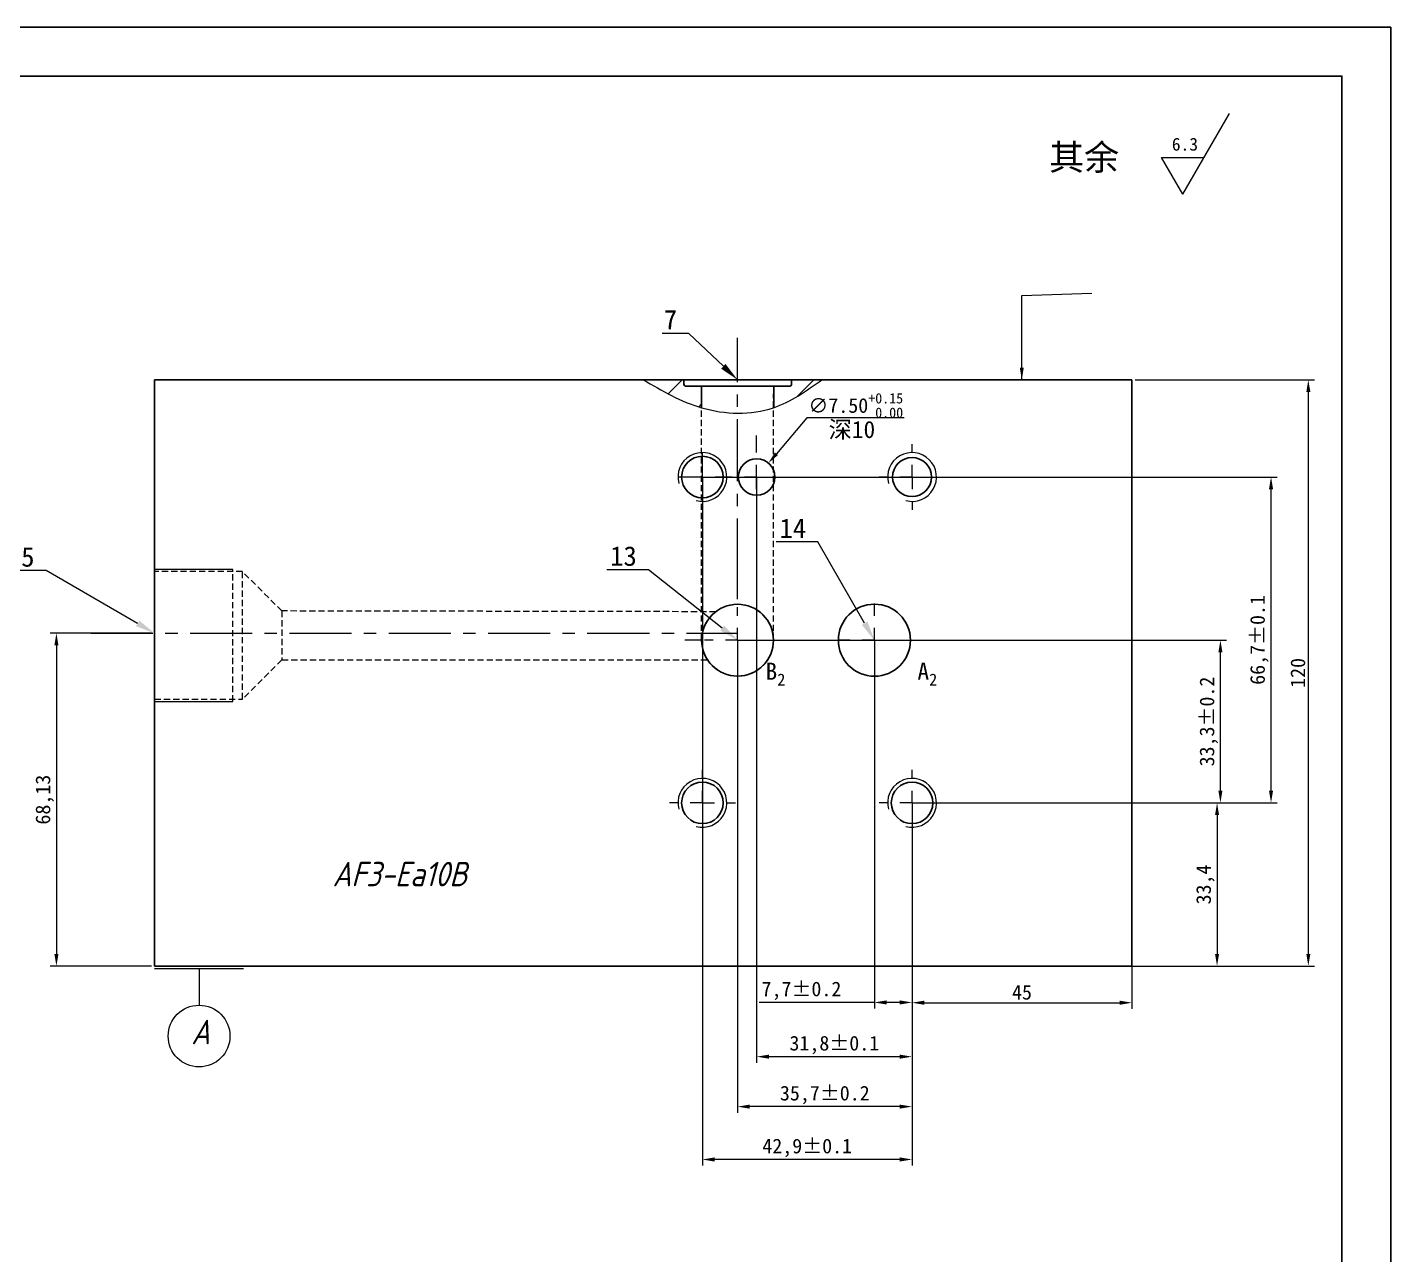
# Model space of a CAD drawing. Header units: millimetres. Extents: x 1251 to 2091, y 344 to 938.
# Drawn here: x 1811.9 to 2090.9, y 686.6 to 937.9 of the extents above; entities that cross this region are included whole.
import ezdxf
from ezdxf import colors
from ezdxf.entities.mleader import LeaderData, LeaderLine
from ezdxf.math import Vec2, Vec3

# ---------------------------------------------------------------- set-up
doc = ezdxf.new("R2010")
doc.units = ezdxf.units.MM
doc.header["$PDSIZE"] = -1
doc.linetypes.add('CENTERX2', pattern=[20.32, 12.7, -2.54, 2.54, -2.54])
doc.linetypes.add('HIDDEN', pattern=[1.905, 1.27, -0.635])
doc.layers.get('0').update_dxf_attribs({"lineweight": 50})
for name, color, linetype in [('10', 7, 'Continuous'), ('标注', 7, 'Continuous'), ('细实线层', 7, 'Continuous'), ('虚线', 7, 'HIDDEN')]:
    doc.layers.add(name, color=color, linetype=linetype)
for name, color, linetype, lineweight in [('中心线层', 1, 'CENTERX2', 15), ('标注层', 255, 'Continuous', 15), ('粗实线', 7, 'Continuous', 30), ('细实线', 7, 'Continuous', 30)]:
    doc.layers.add(name, color=color, linetype=linetype, lineweight=lineweight)
doc.styles.add('字母数字', font='gbeitc.shx', dxfattribs={"height": 5, "bigfont": '@extfont2.shx'})
doc.dimstyles.new('ISO-25', dxfattribs={"dimtxt": 3, "dimasz": 2.5, "dimexe": 1.25, "dimexo": 0.625, "dimtad": 1, "dimtxsty": 'Standard', "dimcen": 2.5, "dimadec": 0, "dimazin": 0, "dimtfac": 1, "dimtmove": 0, "dimatfit": 3, "dimfxl": 1, "dimlwd": 15, "dimarcsym": 0})
doc.dimstyles.get("Standard").update_dxf_attribs({"dimtxt": 3, "dimasz": 2.5, "dimexe": 0.18, "dimexo": 0.0625, "dimgap": 0.09, "dimtad": 1, "dimtoh": 1, "dimzin": 0, "dimdsep": 46, "dimtxsty": 'Standard', "dimcen": 2.5, "dimadec": 0, "dimazin": 0, "dimtfac": 1, "dimtofl": 0, "dimtmove": 0, "dimatfit": 3, "dimfxl": 1, "dimtolj": 1, "dimtzin": 0, "dimarcsym": 0})

# ---------------------------------------------------------------- blocks, each defined once
blk = doc.blocks.new('SW_CENTERMARKSYMBOL_27')
at = {"layer": '10', "color": 0}
for p, q in [((0, 5), (0, 8.5)), ((-5, 0), (-8.5, 0)), ((0, 0), (-2.5, 0)), ((0, 0), (0, 2.5)), ((0, 0), (0, -2.5)), ((0, 0), (2.5, 0)), ((5, 0), (8.5, 0)), ((0, -5), (0, -8.5))]:
    blk.add_line(p, q, dxfattribs=at)
blk = doc.blocks.new('SW_CENTERMARKSYMBOL_28')
at = {"layer": '10', "color": 0}
for p, q in [((0, 5), (0, 6.75)), ((-5, 0), (-6.75, 0)), ((0, 0), (-2.5, 0)), ((0, 0), (0, 2.5)), ((0, 0), (0, -2.5)), ((0, 0), (2.5, 0)), ((5, 0), (6.75, 0)), ((0, -5), (0, -6.75))]:
    blk.add_line(p, q, dxfattribs=at)
blk = doc.blocks.new('SW_CENTERMARKSYMBOL_29')
at = {"layer": '10', "color": 0}
for p, q in [((0, 5), (0, 6.75)), ((-5, 0), (-6.75, 0)), ((0, 0), (-2.5, 0)), ((0, 0), (0, 2.5)), ((0, 0), (0, -2.5)), ((0, 0), (2.5, 0)), ((5, 0), (6.75, 0)), ((0, -5), (0, -6.75))]:
    blk.add_line(p, q, dxfattribs=at)
blk = doc.blocks.new('SW_CENTERMARKSYMBOL_30')
at = {"layer": '10', "color": 0}
for p, q in [((0, 5), (0, 6.75)), ((-5, 0), (-6.75, 0)), ((0, 0), (-2.5, 0)), ((0, 0), (0, 2.5)), ((0, 0), (0, -2.5)), ((0, 0), (2.5, 0)), ((5, 0), (6.75, 0)), ((0, -5), (0, -6.75))]:
    blk.add_line(p, q, dxfattribs=at)
blk = doc.blocks.new('SW_CENTERMARKSYMBOL_31')
at = {"layer": '10', "color": 0}
for p, q in [((0, 5), (0, 6.75)), ((-5, 0), (-6.75, 0)), ((0, 0), (-2.5, 0)), ((0, 0), (0, 2.5)), ((0, 0), (0, -2.5)), ((0, 0), (2.5, 0)), ((5, 0), (6.75, 0)), ((0, -5), (0, -6.75))]:
    blk.add_line(p, q, dxfattribs=at)
blk = doc.blocks.new('SW_CENTERMARKSYMBOL_32')
at = {"layer": '10', "color": 0}
for p, q in [((0, 2.5), (0, 4.9)), ((-2.5, 0), (-4.9, 0)), ((0, 0), (-2.5, 0)), ((0, 0), (0, 2.5)), ((0, 0), (0, -2.5)), ((0, 0), (2.5, 0)), ((2.5, 0), (4.9, 0)), ((0, -2.5), (0, -4.9))]:
    blk.add_line(p, q, dxfattribs=at)
blk = doc.blocks.new('SW_CENTERMARKSYMBOL_33')
at = {"layer": '10', "color": 0}
for p, q in [((0, 5), (0, 7.5)), ((-5, 0), (-7.5, 0)), ((0, 0), (-2.5, 0)), ((0, 0), (0, 2.5)), ((0, 0), (0, -2.5)), ((0, 0), (2.5, 0)), ((5, 0), (7.5, 0)), ((0, -5), (0, -7.5))]:
    blk.add_line(p, q, dxfattribs=at)
blk = doc.blocks.new('*D44')
at = {"layer": 'Defpoints', "color": 0, "transparency": 16777216}
for p in [(1957.24, 812.43), (2056.04, 812.43), (1992.94, 779.13)]:
    blk.add_point(p, dxfattribs=at)
at = {"layer": '标注层', "color": 0, "lineweight": -2, "transparency": 16777216}
for p, q in [((1957.87, 812.43), (2057.29, 812.43)), ((1993.57, 779.13), (2057.29, 779.13))]:
    blk.add_line(p, q, dxfattribs=at)
at = {"layer": '标注层', "color": 0, "linetype": 'Continuous', "lineweight": 15, "transparency": 16777216}
blk.add_line((2056.04, 781.63), (2056.04, 809.93), dxfattribs=at)
at = {"layer": '标注层', "color": 0, "transparency": 16777216}
for points in [[(2055.63, 809.93), (2056.46, 809.93), (2056.04, 812.43)], [(2055.63, 781.63), (2056.46, 781.63), (2056.04, 779.13)]]:
    blk.add_solid(points, dxfattribs=at)
at = {"layer": '标注层', "color": 0, "transparency": 16777216, "insert": (2053.67, 795.78), "char_height": 3, "attachment_point": 5, "rotation": 90}
blk.add_mtext('33,3%%P0.2', dxfattribs=at)
blk = doc.blocks.new('*D45')
at = {"layer": 'Defpoints', "color": 0, "transparency": 16777216}
for p in [(1950.04, 845.83), (2066.4, 845.83), (1992.94, 779.13)]:
    blk.add_point(p, dxfattribs=at)
at = {"layer": '标注层', "color": 0, "lineweight": -2, "transparency": 16777216}
for p, q in [((1950.67, 845.83), (2067.65, 845.83)), ((1993.57, 779.13), (2067.65, 779.13))]:
    blk.add_line(p, q, dxfattribs=at)
at = {"layer": '标注层', "color": 0, "linetype": 'Continuous', "lineweight": 15, "transparency": 16777216}
blk.add_line((2066.4, 781.63), (2066.4, 843.33), dxfattribs=at)
at = {"layer": '标注层', "color": 0, "transparency": 16777216}
for points in [[(2065.98, 843.33), (2066.82, 843.33), (2066.4, 845.83)], [(2065.98, 781.63), (2066.82, 781.63), (2066.4, 779.13)]]:
    blk.add_solid(points, dxfattribs=at)
at = {"layer": '标注层', "color": 0, "transparency": 16777216, "insert": (2064.02, 812.48), "char_height": 3, "attachment_point": 5, "rotation": 90}
blk.add_mtext('66,7%%P0.1', dxfattribs=at)
blk = doc.blocks.new('*D46')
at = {"layer": 'Defpoints', "color": 0, "transparency": 16777216}
for p in [(1992.94, 779.13), (1992.94, 745.73), (2055.36, 745.73)]:
    blk.add_point(p, dxfattribs=at)
at = {"layer": '标注层', "color": 0, "lineweight": -2, "transparency": 16777216}
for p, q in [((1993.57, 779.13), (2056.61, 779.13)), ((1993.57, 745.73), (2056.61, 745.73))]:
    blk.add_line(p, q, dxfattribs=at)
at = {"layer": '标注层', "color": 0, "linetype": 'Continuous', "lineweight": 15, "transparency": 16777216}
blk.add_line((2055.36, 776.63), (2055.36, 748.23), dxfattribs=at)
at = {"layer": '标注层', "color": 0, "transparency": 16777216}
for points in [[(2054.94, 776.63), (2055.77, 776.63), (2055.36, 779.13)], [(2054.94, 748.23), (2055.77, 748.23), (2055.36, 745.73)]]:
    blk.add_solid(points, dxfattribs=at)
at = {"layer": '标注层', "color": 0, "transparency": 16777216, "insert": (2052.98, 762.43), "char_height": 3, "attachment_point": 5, "rotation": 90}
blk.add_mtext('33,4', dxfattribs=at)
blk = doc.blocks.new('*D47')
at = {"layer": 'Defpoints', "color": 0, "transparency": 16777216}
for p in [(1985.24, 812.43), (1992.94, 779.13), (1985.24, 738.28)]:
    blk.add_point(p, dxfattribs=at)
at = {"layer": '标注层', "color": 0, "lineweight": -2, "transparency": 16777216}
for p, q in [((1985.24, 811.8), (1985.24, 737.03)), ((1992.94, 778.5), (1992.94, 737.03))]:
    blk.add_line(p, q, dxfattribs=at)
at = {"layer": '标注层', "color": 0, "linetype": 'Continuous', "lineweight": 15, "transparency": 16777216}
for p, q in [((1985.24, 738.28), (1961.69, 738.28)), ((1990.44, 738.28), (1987.74, 738.28))]:
    blk.add_line(p, q, dxfattribs=at)
at = {"layer": '标注层', "color": 0, "transparency": 16777216}
for points in [[(1987.74, 738.7), (1987.74, 737.87), (1985.24, 738.28)], [(1990.44, 738.7), (1990.44, 737.87), (1992.94, 738.28)]]:
    blk.add_solid(points, dxfattribs=at)
at = {"layer": '标注层', "color": 0, "transparency": 16777216, "insert": (1970.31, 740.66), "char_height": 3, "attachment_point": 5}
blk.add_mtext('7,7%%P0.2', dxfattribs=at)
blk = doc.blocks.new('*D48')
at = {"layer": 'Defpoints', "color": 0, "transparency": 16777216}
for p in [(1957.24, 812.43), (1992.94, 779.13), (1957.24, 716.96)]:
    blk.add_point(p, dxfattribs=at)
at = {"layer": '标注层', "color": 0, "lineweight": -2, "transparency": 16777216}
for p, q in [((1957.24, 811.8), (1957.24, 715.71)), ((1992.94, 778.5), (1992.94, 715.71))]:
    blk.add_line(p, q, dxfattribs=at)
at = {"layer": '标注层', "color": 0, "linetype": 'Continuous', "lineweight": 15, "transparency": 16777216}
blk.add_line((1990.44, 716.96), (1959.74, 716.96), dxfattribs=at)
at = {"layer": '标注层', "color": 0, "transparency": 16777216}
for points in [[(1959.74, 717.37), (1959.74, 716.54), (1957.24, 716.96)], [(1990.44, 717.37), (1990.44, 716.54), (1992.94, 716.96)]]:
    blk.add_solid(points, dxfattribs=at)
at = {"layer": '标注层', "color": 0, "transparency": 16777216, "insert": (1975.09, 719.33), "char_height": 3, "attachment_point": 5}
blk.add_mtext('35,7%%P0.2', dxfattribs=at)
blk = doc.blocks.new('*D49')
at = {"layer": 'Defpoints', "color": 0, "transparency": 16777216}
for p in [(1950.04, 845.83), (1992.94, 779.13), (1950.04, 706.14)]:
    blk.add_point(p, dxfattribs=at)
at = {"layer": '标注层', "color": 0, "lineweight": -2, "transparency": 16777216}
for p, q in [((1950.04, 845.2), (1950.04, 704.89)), ((1992.94, 778.5), (1992.94, 704.89))]:
    blk.add_line(p, q, dxfattribs=at)
at = {"layer": '标注层', "color": 0, "linetype": 'Continuous', "lineweight": 15, "transparency": 16777216}
blk.add_line((1990.44, 706.14), (1952.54, 706.14), dxfattribs=at)
at = {"layer": '标注层', "color": 0, "transparency": 16777216}
for points in [[(1952.54, 706.56), (1952.54, 705.72), (1950.04, 706.14)], [(1990.44, 706.56), (1990.44, 705.72), (1992.94, 706.14)]]:
    blk.add_solid(points, dxfattribs=at)
at = {"layer": '标注层', "color": 0, "transparency": 16777216, "insert": (1971.49, 708.51), "char_height": 3, "attachment_point": 5}
blk.add_mtext('42,9%%P0.1', dxfattribs=at)
blk = doc.blocks.new('*D50')
at = {"layer": 'Defpoints', "color": 0, "transparency": 16777216}
for p in [(1961.14, 845.83), (1992.94, 779.13), (1961.14, 727.18)]:
    blk.add_point(p, dxfattribs=at)
at = {"layer": '标注层', "color": 0, "lineweight": -2, "transparency": 16777216}
for p, q in [((1961.14, 845.2), (1961.14, 725.93)), ((1992.94, 778.5), (1992.94, 725.93))]:
    blk.add_line(p, q, dxfattribs=at)
at = {"layer": '标注层', "color": 0, "linetype": 'Continuous', "lineweight": 15, "transparency": 16777216}
blk.add_line((1990.44, 727.18), (1963.64, 727.18), dxfattribs=at)
at = {"layer": '标注层', "color": 0, "transparency": 16777216}
for points in [[(1963.64, 727.6), (1963.64, 726.77), (1961.14, 727.18)], [(1990.44, 727.6), (1990.44, 726.77), (1992.94, 727.18)]]:
    blk.add_solid(points, dxfattribs=at)
at = {"layer": '标注层', "color": 0, "transparency": 16777216, "insert": (1977.04, 729.56), "char_height": 3, "attachment_point": 5}
blk.add_mtext('31,8%%P0.1', dxfattribs=at)
blk = doc.blocks.new('*D51')
at = {"layer": 'Defpoints', "color": 0, "transparency": 16777216}
for p in [(1992.94, 779.13), (2037.94, 779.13), (2037.94, 738.23)]:
    blk.add_point(p, dxfattribs=at)
at = {"layer": '标注层', "color": 0, "lineweight": -2, "transparency": 16777216}
for p, q in [((1992.94, 778.5), (1992.94, 736.98)), ((2037.94, 778.5), (2037.94, 736.98))]:
    blk.add_line(p, q, dxfattribs=at)
at = {"layer": '标注层', "color": 0, "linetype": 'Continuous', "lineweight": 15, "transparency": 16777216}
blk.add_line((1995.44, 738.23), (2035.44, 738.23), dxfattribs=at)
at = {"layer": '标注层', "color": 0, "transparency": 16777216}
for points in [[(1995.44, 738.64), (1995.44, 737.81), (1992.94, 738.23)], [(2035.44, 738.64), (2035.44, 737.81), (2037.94, 738.23)]]:
    blk.add_solid(points, dxfattribs=at)
at = {"layer": '标注层', "color": 0, "transparency": 16777216, "insert": (2015.44, 740.35), "char_height": 3, "attachment_point": 5}
blk.add_mtext('45', dxfattribs=at)
blk = doc.blocks.new('*D52')
at = {"layer": 'Defpoints', "color": 0, "transparency": 16777216}
for p in [(2037.94, 865.73), (2037.94, 745.73), (2074.03, 745.73)]:
    blk.add_point(p, dxfattribs=at)
at = {"layer": '标注层', "color": 0, "lineweight": -2, "transparency": 16777216}
for p, q in [((2038.57, 865.73), (2075.28, 865.73)), ((2038.57, 745.73), (2075.28, 745.73))]:
    blk.add_line(p, q, dxfattribs=at)
at = {"layer": '标注层', "color": 0, "linetype": 'Continuous', "lineweight": 15, "transparency": 16777216}
blk.add_line((2074.03, 863.23), (2074.03, 748.23), dxfattribs=at)
at = {"layer": '标注层', "color": 0, "transparency": 16777216}
for points in [[(2073.62, 863.23), (2074.45, 863.23), (2074.03, 865.73)], [(2073.62, 748.23), (2074.45, 748.23), (2074.03, 745.73)]]:
    blk.add_solid(points, dxfattribs=at)
at = {"layer": '标注层', "color": 0, "transparency": 16777216, "insert": (2071.91, 805.73), "char_height": 3, "attachment_point": 5, "rotation": 90}
blk.add_mtext('120', dxfattribs=at)
blk = doc.blocks.new('*D73')
at = {"layer": 'Defpoints', "color": 0, "transparency": 16777216}
for p in [(1837.94, 813.86), (1817.86, 745.73), (1837.94, 745.73)]:
    blk.add_point(p, dxfattribs=at)
at = {"layer": '标注层', "color": 0, "lineweight": -2, "transparency": 16777216}
for p, q in [((1837.32, 813.86), (1816.61, 813.86)), ((1837.32, 745.73), (1816.61, 745.73))]:
    blk.add_line(p, q, dxfattribs=at)
at = {"layer": '标注层', "color": 0, "linetype": 'Continuous', "lineweight": 15, "transparency": 16777216}
blk.add_line((1817.86, 811.36), (1817.86, 748.23), dxfattribs=at)
at = {"layer": '标注层', "color": 0, "transparency": 16777216}
for points in [[(1817.44, 811.36), (1818.28, 811.36), (1817.86, 813.86)], [(1817.44, 748.23), (1818.28, 748.23), (1817.86, 745.73)]]:
    blk.add_solid(points, dxfattribs=at)
at = {"layer": '标注层', "color": 0, "transparency": 16777216, "insert": (1815.48, 779.79), "char_height": 3, "attachment_point": 5, "rotation": 90}
blk.add_mtext('68,13', dxfattribs=at)
blk = doc.blocks.new('*D83')
at = {"layer": 'Defpoints', "color": 0, "transparency": 16777216}
for p in [(1963.57, 848.69), (1958.72, 842.97)]:
    blk.add_point(p, dxfattribs=at)
at = {"layer": '标注层', "color": 0, "lineweight": -2, "transparency": 16777216}
for p, q in [((1971.42, 857.93), (1965.19, 850.59)), ((1991.36, 857.93), (1971.42, 857.93)), ((1961.14, 843.33), (1961.14, 848.33)), ((1958.64, 845.83), (1963.64, 845.83))]:
    blk.add_line(p, q, dxfattribs=at)
at = {"layer": '标注层', "color": 0, "transparency": 16777216}
blk.add_solid([(1964.87, 850.86), (1965.51, 850.32), (1963.57, 848.69)], dxfattribs=at)
at = {"layer": '标注层', "color": 0, "transparency": 16777216, "insert": (1981.43, 860.47), "char_height": 3, "attachment_point": 5}
blk.add_mtext('\\A1;∅7.50{\\H0.7x;\\S+0.15^  0.00;}', dxfattribs=at)

msp = doc.modelspace()

# ---------------------------------------------------------------- hatches: boundary and pattern name
at = {"layer": '标注层'}
h = msp.add_hatch(dxfattribs=at)
h.set_pattern_fill('ANSI31', color=256, scale=2)
h.set_pattern_definition([(45, (1117.605, 145.1615), (-4.490128, 4.490128), [])])
edge = h.paths.add_edge_path()
edge.add_line((1949.895, 864.45), (1946.57, 864.45))
edge.add_arc((1946.57, 864.75), 0.3, 180, 270, ccw=False)
edge.add_line((1946.27, 864.75), (1946.27, 865.53))
edge.add_arc((1946.07, 865.53), 0.2, 0, 90)
edge.add_line((1946.07, 865.73), (1937.945, 865.73))
edge.add_spline(control_points=[(1937.945, 865.73), (1941.774, 863.493), (1945.604, 861.257), (1949.895, 860.008)], knot_values=[0, 0, 0, 0, 13.2491345, 13.2491345, 13.2491345, 13.2491345], degree=3, periodic=0)
edge.add_line((1949.895, 860.008), (1949.895, 864.45))
edge = h.paths.add_edge_path()
edge.add_spline(control_points=[(1972.109, 864.041), (1972.912, 864.593), (1973.708, 865.161), (1974.505, 865.73)], knot_values=[36.5084263, 36.5084263, 36.5084263, 36.5084263, 39.392271, 39.392271, 39.392271, 39.392271], degree=3, periodic=0)
edge.add_line((1974.505, 865.73), (1968.47, 865.73))
edge.add_arc((1968.47, 865.53), 0.2, 90, 180)
edge.add_line((1968.27, 865.53), (1968.27, 864.75))
edge.add_arc((1967.97, 864.75), 0.3, -90, 0, ccw=False)
edge.add_line((1967.97, 864.45), (1964.645, 864.45))
edge.add_line((1964.645, 864.45), (1964.645, 860.025))
edge.add_spline(control_points=[(1964.645, 860.025), (1964.686, 860.039), (1964.726, 860.053), (1964.767, 860.067)], knot_values=[28.0022704, 28.0022704, 28.0022704, 28.0022704, 28.1329702, 28.1329702, 28.1329702, 28.1329702], degree=3, periodic=0)
edge.add_spline(control_points=[(1964.767, 860.067), (1965.854, 860.445), (1966.901, 860.918), (1967.921, 861.456)], knot_values=[28.1329702, 28.1329702, 28.1329702, 28.1329702, 31.6078004, 31.6078004, 31.6078004, 31.6078004], degree=3, periodic=0)
edge.add_spline(control_points=[(1967.921, 861.456), (1968.564, 861.795), (1969.197, 862.161), (1969.822, 862.545)], knot_values=[31.6078004, 31.6078004, 31.6078004, 31.6078004, 33.7999951, 33.7999951, 33.7999951, 33.7999951], degree=3, periodic=0)
edge.add_spline(control_points=[(1969.822, 862.545), (1970.594, 863.02), (1971.355, 863.523), (1972.109, 864.041)], knot_values=[33.7999951, 33.7999951, 33.7999951, 33.7999951, 36.5084263, 36.5084263, 36.5084263, 36.5084263], degree=3, periodic=0)

# ---------------------------------------------------------------- linework, layer by layer
at = {"color": 7, "linetype": 'Continuous', "lineweight": 30}
for p, q in [((1837.945, 865.73), (1837.945, 745.73)), ((1837.945, 865.73), (2037.945, 865.73)), ((1946.27, 864.75), (1946.27, 865.53)), ((1949.895, 860.008), (1949.895, 864.45)), ((1949.895, 864.45), (1964.645, 864.45)), ((1964.645, 864.45), (1964.645, 860.008)), ((1964.645, 864.45), (1967.97, 864.45)), ((1837.945, 745.73), (2037.945, 745.73))]:
    msp.add_line(p, q, dxfattribs=at)
at = {"color": 7, "linetype": 'Continuous', "lineweight": 15}
for p, q in [((1946.07, 865.73), (1968.47, 865.73)), ((1837.945, 799.91), (1853.945, 799.91))]:
    msp.add_line(p, q, dxfattribs=at)
at = {"color": 7, "linetype": 'HIDDEN', "lineweight": -3}
for p, q in [((1855.945, 826.46), (1837.945, 826.46)), ((1853.945, 799.91), (1853.945, 826.91)), ((1863.995, 808.41), (1855.945, 800.36)), ((1863.995, 808.41), (1951.091, 808.41)), ((1837.945, 800.36), (1855.945, 800.36))]:
    msp.add_line(p, q, dxfattribs=at)
at = {"color": 7, "linetype": 'Continuous', "lineweight": 30}
for centre, radius in [((1950.045, 845.83), 4.25), ((1961.145, 845.83), 3.75), ((1992.945, 845.83), 4), ((1957.245, 812.43), 7.35), ((1985.245, 812.43), 7.375), ((1950.045, 779.13), 4.25), ((1992.945, 779.13), 4.25)]:
    msp.add_circle(centre, radius, dxfattribs=at)
for centre, radius, start, end in [((1946.07, 865.53), 0.2, 0, 90), ((1968.47, 865.53), 0.2, 90, 180), ((1946.57, 864.75), 0.3, 180, 270), ((1967.97, 864.75), 0.3, 270, 0)]:
    msp.add_arc(centre, radius, start, end, dxfattribs=at)
at = {"color": 7, "linetype": 'Continuous', "lineweight": -3}
for centre in [(1950.045, 845.83), (1992.945, 845.83), (1950.045, 779.13), (1992.945, 779.13)]:
    msp.add_arc(centre, 5, 255, 195, dxfattribs=at)
at = {"color": 7, "linetype": 'Continuous', "lineweight": 15}
msp.add_arc((1957.245, 812.43), 7.35, 209.32717, 119.45429, dxfattribs=at)
msp.add_open_spline([(1953.63, 818.83), (1953.63, 818.83), (1953.614, 818.821), (1953.552, 818.785), (1953.507, 818.759), (1953.34, 818.658), (1953.187, 818.562), (1952.854, 818.328), (1952.672, 818.19), (1952.297, 817.871), (1952.106, 817.692), (1951.731, 817.298), (1951.547, 817.083), (1951.19, 816.608), (1951.018, 816.348), (1950.703, 815.797), (1950.56, 815.504), (1950.305, 814.876), (1950.199, 814.55), (1950.031, 813.88), (1949.969, 813.53), (1949.898, 812.848), (1949.888, 812.508), (1949.91, 811.848), (1949.943, 811.536), (1950.015, 811.094), (1950.044, 810.95), (1950.105, 810.676), (1950.139, 810.546), (1950.245, 810.173), (1950.323, 809.947), (1950.477, 809.555), (1950.552, 809.388), (1950.65, 809.183), (1950.681, 809.121), (1950.735, 809.016), (1950.758, 808.972), (1950.816, 808.866), (1950.837, 808.83), (1950.837, 808.83)], degree=3, knots=[0, 0, 0, 0, 0.03125, 0.03125, 0.0625, 0.0625, 0.125, 0.125, 0.1875, 0.1875, 0.25, 0.25, 0.3125, 0.3125, 0.375, 0.375, 0.4375, 0.4375, 0.5, 0.5, 0.5625, 0.5625, 0.625, 0.625, 0.6875, 0.6875, 0.71875, 0.71875, 0.75, 0.75, 0.8125, 0.8125, 0.875, 0.875, 0.90625, 0.90625, 0.9375, 0.9375, 1, 1, 1, 1], dxfattribs=at)
at = {"layer": '中心线层'}
for p, q in [((1957.245, 824.635), (1957.23, 874.315)), ((1824.895, 813.86), (1957.245, 813.86))]:
    msp.add_line(p, q, dxfattribs=at)
at = {"layer": '粗实线'}
for p, q in [((1968.27, 865.53), (1968.27, 864.75)), ((1968.27, 864.75), (1968.27, 865.53)), ((2037.945, 865.73), (2037.945, 745.73)), ((1946.57, 864.45), (1949.895, 864.45)), ((1837.945, 745.73), (1871.867, 745.73))]:
    msp.add_line(p, q, dxfattribs=at)
at = {"layer": '粗实线', "linetype": 'HIDDEN', "lineweight": -3}
msp.add_line((1855.945, 800.36), (1855.945, 826.46), dxfattribs=at)
at = {"layer": '粗实线'}
msp.add_lwpolyline([(1300.902, 353.886), (2080.902, 353.886), (2080.902, 927.886), (1300.902, 927.886)], close=True, dxfattribs=at)
at = {"layer": '细实线'}
msp.add_lwpolyline([(1250.894, 343.886), (2090.894, 343.886), (2090.894, 937.886), (1250.894, 937.886)], close=True, dxfattribs=at)
at = {"layer": '细实线层'}
for p, q in [((2048.343, 903.725), (2057.869, 920.225)), ((2044.012, 911.225), (2052.673, 911.225)), ((2048.343, 903.725), (2044.012, 911.225)), ((1853.945, 826.91), (1837.945, 826.91)), ((1957.245, 820.834), (1957.245, 824.635)), ((1948.461, 812.43), (1946.422, 812.43)), ((1949.956, 812.43), (1948.461, 812.43)), ((1837.945, 745.73), (1856.176, 745.73)), ((1837.945, 745.23), (1856.176, 745.23)), ((1847.06, 745.23), (1847.06, 737.717))]:
    msp.add_line(p, q, dxfattribs=at)
msp.add_circle((1847.06, 731.398), 6.319, dxfattribs=at)
msp.add_spline([(1937.945, 865.73), (1949.895, 860.008), (1964.595, 860.008), (1974.505, 865.73)], degree=3, dxfattribs=at)
at = {"layer": '虚线'}
for p, q in [((1949.895, 812.43), (1949.895, 864.359)), ((1964.595, 812.43), (1964.595, 862.825))]:
    msp.add_line(p, q, dxfattribs=at)
at = {"layer": '虚线', "color": 7, "linetype": 'HIDDEN', "lineweight": -3}
for p, q in [((1863.995, 818.41), (1855.945, 826.46)), ((1952.76, 818.253), (1863.995, 818.41)), ((1863.995, 818.41), (1863.995, 808.41))]:
    msp.add_line(p, q, dxfattribs=at)

# ---------------------------------------------------------------- block references
at = {"layer": '10', "lineweight": 30}
msp.add_blockref('SW_CENTERMARKSYMBOL_27', (1961.145, 845.83), dxfattribs=at)
at = {"layer": '中心线层', "lineweight": 30}
for name, p in [('SW_CENTERMARKSYMBOL_28', (1992.945, 845.83)), ('SW_CENTERMARKSYMBOL_32', (1950.045, 845.83)), ('SW_CENTERMARKSYMBOL_29', (1957.245, 812.43)), ('SW_CENTERMARKSYMBOL_33', (1985.245, 812.43)), ('SW_CENTERMARKSYMBOL_30', (1950.045, 779.13)), ('SW_CENTERMARKSYMBOL_31', (1992.945, 779.13))]:
    msp.add_blockref(name, p, dxfattribs=at)

# ---------------------------------------------------------------- texts
at = {"layer": '标注', "insert": (1874.363, 767.056), "char_height": 5, "width": 20.83911, "attachment_point": 1, "style": '字母数字'}
msp.add_mtext('AF3-Ea10B', dxfattribs=at)
at = {"layer": '标注层', "insert": (1975.866, 857.305), "char_height": 3.5, "attachment_point": 1}
msp.add_mtext_dynamic_manual_height_columns('{\\fSimSun|b0|i0|c134|p2;深}10', width=9.92656, gutter_width=17.5, heights=[0], dxfattribs=at)
at = {"layer": '细实线层', "attachment_point": 1}
for s, width, gutter_width, insert, char_height in [('6.3', 5.25, 26.25, (2046.106, 915.259), 2.625), ('{\\fSimSun|b0|i0|c134|p2;其余}', 19.06193, 26.25, (2020.984, 913.9), 5.25), ('\\A1;B{\\H0.7x;\\S^ 2;}', 10.00734, 17.5, (1962.974, 807.826), 3.5), ('\\A1;A{\\H0.7x;\\S^ 2;}', 10.00734, 17.5, (1994.054, 807.826), 3.5)]:
    msp.add_mtext_dynamic_manual_height_columns(s, width=width, gutter_width=gutter_width, heights=[0], dxfattribs=dict(at, insert=insert, char_height=char_height))
at = {"layer": '细实线层', "insert": (1845.452, 734.729), "char_height": 5, "attachment_point": 1, "style": '字母数字'}
msp.add_mtext_dynamic_manual_height_columns('{\\Fgbeitc,@extfont2|c134;A}', width=7.20119, gutter_width=17.5, heights=[0], dxfattribs=at)

# ---------------------------------------------------------------- dimensions: what is measured, and where the dimension line sits
at = {"layer": '标注层'}
dim = msp.add_diameter_dim_2p(p1=(1958.717, 842.971), p2=(1963.572, 848.688), text='<>{\\H0.7x;\\S+0.15^  0.00;}', dimstyle='Standard', dxfattribs=at)
dim.commit()
dim.dimension.update_dxf_attribs({"geometry": '*D83', "text_midpoint": (1981.433, 857.93), "dimtype": 163})
for base, p1, p2, picture, middle in [((2074.032, 745.73), (2037.945, 865.73), (2037.945, 745.73), '*D52', (2071.907, 805.73)), ((1817.859, 745.73), (1837.945, 813.86), (1837.945, 745.73), '*D73', (1815.484, 779.795)), ((2055.357, 745.73), (1992.945, 779.13), (1992.945, 745.73), '*D46', (2052.982, 762.43))]:
    dim = msp.add_linear_dim(base=base, p1=p1, p2=p2, angle=90, dimstyle='ISO-25', dxfattribs=at)
    dim.commit()
    dim.dimension.update_dxf_attribs({"geometry": picture, "text_midpoint": middle})
for base, p2, text, picture, middle in [((2066.399, 845.83), (1950.045, 845.83), '<>%%P0.1', '*D45', (2064.024, 812.48)), ((2056.043, 812.43), (1957.245, 812.43), '<>%%P0.2', '*D44', (2053.668, 795.78))]:
    dim = msp.add_linear_dim(base=base, p1=(1992.945, 779.13), p2=p2, angle=90, text=text, dimstyle='ISO-25', dxfattribs=at)
    dim.commit()
    dim.dimension.update_dxf_attribs({"geometry": picture, "text_midpoint": middle})
for base, p2, text, picture, middle in [((1950.045, 706.139), (1950.045, 845.83), '<>%%P0.1', '*D49', (1971.495, 706.139)), ((1961.145, 727.182), (1961.145, 845.83), '<>%%P0.1', '*D50', (1977.045, 727.182)), ((1957.245, 716.955), (1957.245, 812.43), '<>%%P0.2', '*D48', (1975.095, 716.955)), ((1985.245, 738.285), (1985.245, 812.43), '<>%%P0.2', '*D47', (1970.311, 738.285))]:
    dim = msp.add_linear_dim(base=base, p1=(1992.945, 779.13), p2=p2, text=text, dimstyle='ISO-25', dxfattribs=at)
    dim.commit()
    dim.dimension.update_dxf_attribs({"geometry": picture, "text_midpoint": middle, "dimtype": 160})
dim = msp.add_linear_dim(base=(2037.945, 738.226), p1=(1992.945, 779.13), p2=(2037.945, 779.13), dimstyle='ISO-25', dxfattribs=at)
dim.commit()
dim.dimension.update_dxf_attribs({"geometry": '*D51', "text_midpoint": (2015.445, 740.351)})

# ---------------------------------------------------------------- leaders
ml = msp.add_multileader_mtext('Standard', dxfattribs=at)
ml.set_content('7', color=256)
ml.set_leader_properties(linetype='ByLayer', lineweight=-1)
ml.build(insert=Vec2(0, 0))
ml.multileader.update_dxf_attribs({"text_right_attachment_type": 6, "dogleg_length": 0.36})
ctx = ml.context
ctx.base_point, ctx.plane_origin = Vec3(1940.212, 878.027), Vec3(1957.232, 865.73)
ctx.right_attachment, ctx.text_align_type = 6, 2
notes = []
notes.append((ctx, [(0, (1, 1, 0), (1947.238, 875.227), (-1, 0), 0.36, [(0, [(1957.232, 865.73)], 0, [])])]))
ctx.mtext.insert, ctx.mtext.alignment, ctx.mtext.flow_direction = Vec3(1944.878, 880.027), 3, 5
ml = msp.add_multileader_mtext('Standard', dxfattribs=at)
ml.set_content('14', color=256)
ml.set_leader_properties(linetype='ByLayer', lineweight=-1)
ml.build(insert=Vec2(0, 0))
ml.multileader.update_dxf_attribs({"text_right_attachment_type": 6, "dogleg_length": 0.36})
ctx = ml.context
ctx.base_point, ctx.plane_origin = Vec3(1963.943, 835.336), Vec3(1985.245, 812.43)
ctx.right_attachment, ctx.text_align_type = 6, 2
notes.append((ctx, [(0, (1, 1, 0), (1973.636, 832.536), (-1, 0), 0.36, [(0, [(1985.245, 812.43)], 0, [])])]))
ctx.mtext.insert, ctx.mtext.alignment, ctx.mtext.flow_direction = Vec3(1971.276, 837.336), 3, 5
ml = msp.add_multileader_mtext('Standard', dxfattribs=at)
ml.set_content('13', color=256)
ml.set_leader_properties(linetype='ByLayer', lineweight=-1)
ml.build(insert=Vec2(0, 0))
ml.multileader.update_dxf_attribs({"text_right_attachment_type": 6, "dogleg_length": 0.36})
ctx = ml.context
ctx.base_point, ctx.plane_origin = Vec3(1929.289, 829.655), Vec3(1957.245, 812.43)
ctx.right_attachment, ctx.text_align_type = 6, 2
notes.append((ctx, [(0, (1, 1, 0), (1938.983, 826.855), (-1, 0), 0.36, [(0, [(1957.245, 812.43)], 0, [])])]))
ctx.mtext.insert, ctx.mtext.alignment, ctx.mtext.flow_direction = Vec3(1936.623, 831.655), 3, 5
at = {"layer": '细实线层'}
msp.add_leader([(2015.403, 865.73), (2015.403, 882.999), (2029.706, 883.454)], dimstyle='ISO-25', override={"dimgap": 0.625, "dimtad": 0}, dxfattribs=at)
ml = msp.add_multileader_mtext('Standard', dxfattribs=at)
ml.set_content('15', color=256)
ml.set_leader_properties(linetype='ByLayer', lineweight=-1)
ml.build(insert=Vec2(0, 0))
ml.multileader.update_dxf_attribs({"text_right_attachment_type": 6, "dogleg_length": 0.36})
ctx = ml.context
ctx.base_point, ctx.plane_origin = Vec3(1806.047, 829.48), Vec3(1837.945, 813.86)
ctx.right_attachment, ctx.text_align_type = 6, 2
notes.append((ctx, [(0, (1, 1, 0), (1815.74, 826.68), (-1, 0), 0.36, [(0, [(1837.945, 813.86)], 0, [])])]))
ctx.mtext.insert, ctx.mtext.alignment, ctx.mtext.flow_direction = Vec3(1813.38, 831.48), 3, 5
for ctx, leaders in notes:
    for number, flags, end, landing, length, lines in leaders:
        leader = LeaderData()
        leader.index, (leader.has_last_leader_line, leader.has_dogleg_vector, leader.attachment_direction) = number, flags
        leader.last_leader_point, leader.dogleg_vector, leader.dogleg_length = Vec3(end), Vec3(landing), length
        for number, points, colour, breaks in lines:
            line = LeaderLine()
            line.index, line.vertices, line.color, line.breaks = number, Vec3.list(points), colors.encode_raw_color(colour), breaks
            leader.lines.append(line)
        ctx.leaders.append(leader)

doc.saveas('drawing.dxf')
